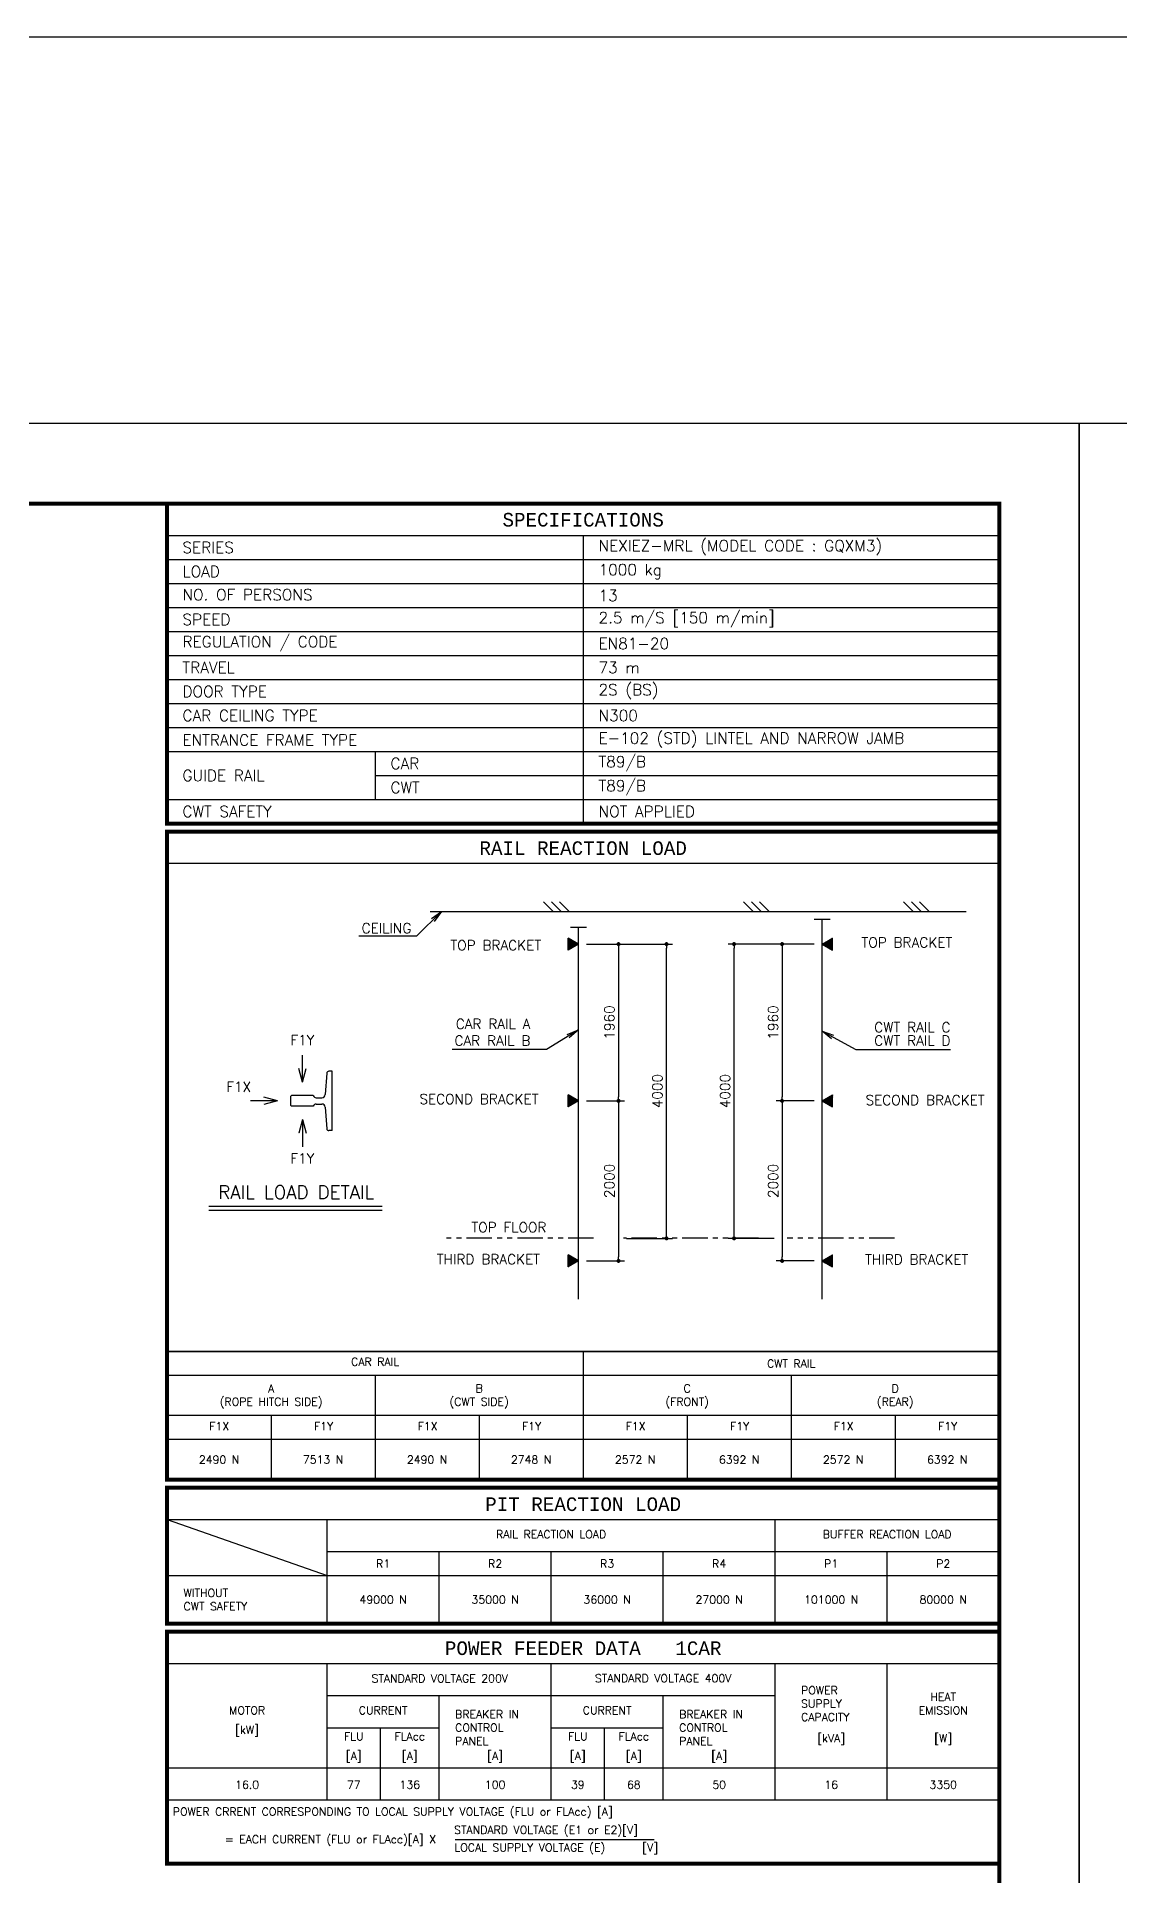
# Model space of a CAD drawing. Header units: millimetres. Extents: x -106996 to 276536, y -21995 to 37993.
# Drawn here: x -48514 to -41750, y 5928 to 17417 of the extents above; entities that cross this region are included whole.
import ezdxf
from ezdxf.enums import TextEntityAlignment as Align

# ---------------------------------------------------------------- set-up
doc = ezdxf.new("R2010")
doc.units = ezdxf.units.MM
doc.header["$LTSCALE"] = 100
doc.linetypes.add('PHANTOM2', pattern=[31.75, 15.875, -3.175, 3.175, -3.175, 3.175, -3.175])
doc.layers.get('0').update_dxf_attribs({"color": 3})
for name, color, linetype in [('DIM', 2, 'Continuous'), ('FRAME', 5, 'Continuous'), ('OTHERS', 4, 'Continuous'), ('SPEC', 7, 'Continuous'), ('W-DASHED-LINE', 111, 'PHANTOM2')]:
    doc.layers.add(name, color=color, linetype=linetype)
doc.styles.get("Standard").update_dxf_attribs({"font": 'romans.shx', "bigfont": 'bigfont.shx'})
doc.styles.add('STYLE1', font='monos.ttf')
doc.dimstyles.new('1-50IN', dxfattribs={"dimscale": 25, "dimtxt": 2.5, "dimasz": 1, "dimexe": 1.5, "dimexo": 2, "dimgap": 1, "dimtad": 3, "dimdsep": 46, "dimtxsty": 'Standard', "dimblk1": 'DOT', "dimblk2": 'DOT', "dimsah": 1, "dimcen": 0.09, "dimclrd": 256, "dimclre": 256, "dimclrt": 256, "dimadec": 0, "dimazin": 0, "dimtfac": 1, "dimtmove": 0, "dimatfit": 3, "dimldrblk": 'DOT', "dimfxl": 0, "dimtolj": 1, "dimtzin": 0, "dimarcsym": 0})
doc.dimstyles.new('1-50IN-ARROW', dxfattribs={"dimscale": 25, "dimtxt": 2.5, "dimasz": 3, "dimexe": 1.5, "dimexo": 2, "dimgap": 1, "dimtad": 3, "dimdsep": 46, "dimtxsty": 'Standard', "dimblk1": 'OPEN', "dimblk2": 'OPEN', "dimsah": 1, "dimcen": 0.09, "dimclrd": 256, "dimclre": 256, "dimclrt": 256, "dimadec": 0, "dimazin": 0, "dimtfac": 1, "dimtmove": 0, "dimatfit": 3, "dimldrblk": 'OPEN', "dimfxl": 0, "dimtolj": 1, "dimtzin": 0, "dimarcsym": 0})
doc.dimstyles.new('BRACKET LOAD', dxfattribs={"dimscale": 25, "dimtxt": 2.5, "dimasz": 1, "dimexe": 1.5, "dimexo": 2, "dimgap": 1, "dimtad": 3, "dimlfac": 2, "dimdsep": 46, "dimtxsty": 'Standard', "dimblk1": 'DOT', "dimblk2": 'DOT', "dimsah": 1, "dimcen": 0.09, "dimclrd": 256, "dimclre": 256, "dimclrt": 256, "dimadec": 0, "dimazin": 0, "dimtfac": 1, "dimtmove": 0, "dimatfit": 3, "dimldrblk": 'DOT', "dimfxl": 0, "dimtolj": 1, "dimtzin": 0, "dimarcsym": 0})

# ---------------------------------------------------------------- blocks, each defined once
blk = doc.blocks.new('_OPEN')
at = {"color": 0, "linetype": 'ByBlock'}
for p, q in [((-1, 0.17), (0, 0)), ((0, 0), (-1, -0.17)), ((0, 0), (-1, 0))]:
    blk.add_line(p, q, dxfattribs=at)
blk = doc.blocks.new('_DOT')
at = {"color": 0, "linetype": 'ByBlock'}
blk.add_line((-0.5, 0), (-1, 0), dxfattribs=at)
at = {"color": 0, "linetype": 'ByBlock', "const_width": 0.5}
blk.add_lwpolyline([(-0.25, 0, 1), (0.25, 0, 1)], format="xyb", close=True, dxfattribs=at)
blk = doc.blocks.new('*D24')
at = {"layer": 'DEFPOINTS', "color": 0, "transparency": 16777216}
for p in [(-45129, 10767), (-45129, 9767), (-44879, 9767)]:
    blk.add_point(p, dxfattribs=at)
at = {"layer": 'DIM', "lineweight": -2, "transparency": 16777216}
for p, q in [((-45079, 10767), (-44842, 10767)), ((-44879, 10742), (-44879, 9792)), ((-45079, 9767), (-44842, 9767))]:
    blk.add_line(p, q, dxfattribs=at)
at = {"layer": 'DIM', "lineweight": -2, "transparency": 16777216, "xscale": 25, "yscale": 25, "zscale": 25}
for p, rotation in [((-44879, 10767), 90), ((-44879, 9767), 270)]:
    blk.add_blockref('_DOT', p, dxfattribs=dict(at, rotation=rotation))
at = {"layer": 'DIM', "transparency": 16777216, "insert": (-44936, 10267), "char_height": 62.5, "attachment_point": 5, "rotation": 90}
blk.add_mtext('\\A1;2000', dxfattribs=at)
blk = doc.blocks.new('*D25')
at = {"layer": 'DEFPOINTS', "color": 0, "transparency": 16777216}
for p in [(-43607, 10767), (-43857, 9767), (-43607, 9767)]:
    blk.add_point(p, dxfattribs=at)
at = {"layer": 'DIM', "lineweight": -2, "transparency": 16777216}
for p, q in [((-43657, 10767), (-43894, 10767)), ((-43857, 10742), (-43857, 9792)), ((-43657, 9767), (-43894, 9767))]:
    blk.add_line(p, q, dxfattribs=at)
at = {"layer": 'DIM', "lineweight": -2, "transparency": 16777216, "xscale": 25, "yscale": 25, "zscale": 25}
for p, rotation in [((-43857, 10767), 90), ((-43857, 9767), 270)]:
    blk.add_blockref('_DOT', p, dxfattribs=dict(at, rotation=rotation))
at = {"layer": 'DIM', "transparency": 16777216, "insert": (-43913, 10267), "char_height": 62.5, "attachment_point": 5, "rotation": 90}
blk.add_mtext('\\A1;2000', dxfattribs=at)
blk = doc.blocks.new('*D26')
at = {"layer": 'DEFPOINTS', "color": 0, "transparency": 16777216}
for p in [(-45129, 11747), (-45129, 10767), (-44879, 10767)]:
    blk.add_point(p, dxfattribs=at)
at = {"layer": 'DIM', "lineweight": -2, "transparency": 16777216}
for p, q in [((-45079, 11747), (-44842, 11747)), ((-44879, 11722), (-44879, 10792)), ((-45079, 10767), (-44842, 10767))]:
    blk.add_line(p, q, dxfattribs=at)
at = {"layer": 'DIM', "lineweight": -2, "transparency": 16777216, "xscale": 25, "yscale": 25, "zscale": 25}
for p, rotation in [((-44879, 11747), 90), ((-44879, 10767), 270)]:
    blk.add_blockref('_DOT', p, dxfattribs=dict(at, rotation=rotation))
at = {"layer": 'DIM', "transparency": 16777216, "insert": (-44936, 11257), "char_height": 62.5, "attachment_point": 5, "rotation": 90}
blk.add_mtext('\\A1;1960', dxfattribs=at)
blk = doc.blocks.new('*D27')
at = {"layer": 'DEFPOINTS', "color": 0, "transparency": 16777216}
for p in [(-43607, 11747), (-43857, 10767), (-43607, 10767)]:
    blk.add_point(p, dxfattribs=at)
at = {"layer": 'DIM', "lineweight": -2, "transparency": 16777216}
for p, q in [((-43657, 11747), (-43894, 11747)), ((-43857, 11722), (-43857, 10792)), ((-43657, 10767), (-43894, 10767))]:
    blk.add_line(p, q, dxfattribs=at)
at = {"layer": 'DIM', "lineweight": -2, "transparency": 16777216, "xscale": 25, "yscale": 25, "zscale": 25}
for p, rotation in [((-43857, 11747), 90), ((-43857, 10767), 270)]:
    blk.add_blockref('_DOT', p, dxfattribs=dict(at, rotation=rotation))
at = {"layer": 'DIM', "transparency": 16777216, "insert": (-43913, 11257), "char_height": 62.5, "attachment_point": 5, "rotation": 90}
blk.add_mtext('\\A1;1960', dxfattribs=at)
blk = doc.blocks.new('*D63')
at = {"layer": 'DEFPOINTS', "color": 0, "transparency": 16777216}
for p in [(-45129, 11747), (-44579, 11747), (-44879, 9908)]:
    blk.add_point(p, dxfattribs=at)
at = {"layer": 'DIM', "lineweight": -2, "transparency": 16777216}
for p, q in [((-45079, 11747), (-44542, 11747)), ((-44579, 9933), (-44579, 11722)), ((-44829, 9908), (-44542, 9908))]:
    blk.add_line(p, q, dxfattribs=at)
at = {"layer": 'DIM', "lineweight": -2, "transparency": 16777216, "xscale": 25, "yscale": 25, "zscale": 25}
for p, rotation in [((-44579, 11747), 90), ((-44579, 9908), 270)]:
    blk.add_blockref('_DOT', p, dxfattribs=dict(at, rotation=rotation))
at = {"layer": 'DIM', "transparency": 16777216, "insert": (-44636, 10828), "char_height": 62.5, "attachment_point": 5, "rotation": 90}
blk.add_mtext('\\A1;4000', dxfattribs=at)
blk = doc.blocks.new('*D64')
at = {"layer": 'DEFPOINTS', "color": 0, "transparency": 16777216}
for p in [(-44157, 11747), (-43607, 11747), (-43857, 9908)]:
    blk.add_point(p, dxfattribs=at)
at = {"layer": 'DIM', "lineweight": -2, "transparency": 16777216}
for p, q in [((-43657, 11747), (-44194, 11747)), ((-44157, 9933), (-44157, 11722)), ((-43907, 9908), (-44194, 9908))]:
    blk.add_line(p, q, dxfattribs=at)
at = {"layer": 'DIM', "lineweight": -2, "transparency": 16777216, "xscale": 25, "yscale": 25, "zscale": 25}
for p, rotation in [((-44157, 11747), 90), ((-44157, 9908), 270)]:
    blk.add_blockref('_DOT', p, dxfattribs=dict(at, rotation=rotation))
at = {"layer": 'DIM', "transparency": 16777216, "insert": (-44213, 10828), "char_height": 62.5, "attachment_point": 5, "rotation": 90}
blk.add_mtext('\\A1;4000', dxfattribs=at)

msp = doc.modelspace()

# ---------------------------------------------------------------- hatches: boundary and pattern name
at = {"layer": 'OTHERS'}
h = msp.add_hatch(dxfattribs=at)
h.set_pattern_fill('ANSI31', color=256, style=0)
h.set_pattern_definition([(135, (-25736.05891, -261.83334), (0.08838834765, 0.08838834765), [])])
h.paths.add_polyline_path([(-45193.9482471, 11783.9685082), (-45129.3395546, 11746.6666622), (-45193.9482471, 11709.3648162)])
h = msp.add_hatch(dxfattribs=at)
h.set_pattern_fill('ANSI31', color=256, style=0)
h.set_pattern_definition([(135, (-25213.43897, -261.83335), (0.08838834765, 0.08838834765), [])])
h.paths.add_polyline_path([(-43542.1109248, 11783.9684939), (-43542.1109248, 11709.3648019), (-43606.7196172, 11746.6666479)])
h = msp.add_hatch(dxfattribs=at)
h.set_pattern_fill('ANSI31', color=256, style=0)
h.set_pattern_definition([(135, (-25736.05891, -1241.83334), (0.08838834765, 0.08838834765), [])])
h.paths.add_polyline_path([(-45193.9482471, 10803.9685082), (-45129.3395546, 10766.6666622), (-45193.9482471, 10729.3648162)])
h = msp.add_hatch(dxfattribs=at)
h.set_pattern_fill('ANSI31', color=256, style=0)
h.set_pattern_definition([(135, (-25213.43897, -1241.83335), (0.08838834765, 0.08838834765), [])])
h.paths.add_polyline_path([(-43542.1109248, 10803.9684972), (-43542.1109248, 10729.3648052), (-43606.7196172, 10766.6666512)])
h = msp.add_hatch(dxfattribs=at)
h.set_pattern_fill('ANSI31', color=256, style=0)
h.set_pattern_definition([(135, (-25736.05891, -2241.83334), (0.08838834765, 0.08838834765), [])])
h.paths.add_polyline_path([(-45193.9482471, 9803.9685085), (-45129.3395546, 9766.6666625), (-45193.9482471, 9729.3648165)])
h = msp.add_hatch(dxfattribs=at)
h.set_pattern_fill('ANSI31', color=256, style=0)
h.set_pattern_definition([(135, (-25213.43897, -2241.83335), (0.08838834765, 0.08838834765), [])])
h.paths.add_polyline_path([(-43542.1109248, 9803.9684976), (-43542.1109248, 9729.3648056), (-43606.7196172, 9766.6666516)])

# ---------------------------------------------------------------- linework, layer by layer
for p, q in [((-47700.0000485, 14500), (-42500.0000485, 14500)), ((-47700.0000485, 14500), (-47700.0000485, 12500)), ((-47700.0000485, 14300), (-42500.0000485, 14300)), ((-45100.0000485, 14300), (-45100.0000485, 12500)), ((-45100.0000485, 14300), (-45100.0000485, 12500)), ((-47700.0000485, 14150), (-42500.0000485, 14150)), ((-47700.0000485, 14000), (-42500.0000485, 14000)), ((-47700.0000485, 13850), (-42500.0000485, 13850)), ((-47700.0000485, 13700), (-42500.0000485, 13700)), ((-47700.0000485, 13550), (-42500.0000485, 13550)), ((-47700.0000485, 13400), (-42500.0000485, 13400)), ((-47700.0000485, 13250), (-42500.0000485, 13250)), ((-47700.0000485, 13100), (-42500.0000485, 13100)), ((-47700.0000485, 12950), (-42500.0000485, 12950)), ((-46400.0000485, 12950), (-46400.0000485, 12650)), ((-46400.0000485, 12800), (-42500.0000485, 12800)), ((-47700.0000485, 12650), (-42500.0000485, 12650)), ((-47700.0000485, 12450), (-42500.0000485, 12450)), ((-42500.0000485, 12450), (-47700.0000485, 12450)), ((-47700.0000485, 12450), (-42500.0000485, 12450)), ((-47699.999973, 12450), (-47699.999973, 9950)), ((-44716.6667152, 12450), (-42500.0000485, 12450)), ((-42500.0001883, 9950), (-42500.0001883, 12450)), ((-42500.0002638, 12250), (-47700.0000485, 12250)), ((-47699.999973, 8400), (-47699.999973, 9950)), ((-42500.0001883, 9950), (-42500.0001883, 8400)), ((-42500.0002638, 9200), (-47700.0000485, 9200)), ((-47700.0000485, 9200), (-42500.0002638, 9200)), ((-42500.0002638, 9200), (-47700.0000485, 9200)), ((-47700.0000485, 9200), (-42500.0002638, 9200)), ((-42500.0001883, 9200), (-47699.999973, 9200)), ((-47699.999973, 9200), (-42500.0001883, 9200)), ((-42500.0001883, 9200), (-47699.999973, 9200)), ((-47699.999973, 9200), (-42500.0001883, 9200)), ((-45099.999973, 9200), (-45099.999973, 8400)), ((-42500.0001883, 9050), (-47699.999973, 9050)), ((-46399.999973, 9050), (-46399.999973, 8400)), ((-43799.999973, 9050), (-43799.999973, 8400)), ((-42500.0001883, 8800), (-47699.999973, 8800)), ((-47049.999973, 8800), (-47049.999973, 8400)), ((-45749.999973, 8800), (-45749.999973, 8400)), ((-44449.999973, 8800), (-44449.999973, 8400)), ((-43149.999973, 8800), (-43149.999973, 8400)), ((-42500.0001883, 8650), (-47699.999973, 8650)), ((-42500.0001883, 8650), (-47699.999973, 8650)), ((-42500.0001883, 8400), (-47700.0000485, 8400)), ((-42500.0001883, 8350), (-47700.0000485, 8350)), ((-47700.0000462, 8150), (-46700.0000462, 7800)), ((-47699.9999707, 8150), (-42500.0000462, 8150)), ((-47699.9999707, 7500), (-47699.9999707, 8150)), ((-46699.9999707, 7500), (-46700.0000462, 8150)), ((-43899.9998942, 7499.9999991), (-43899.9999697, 8149.9999991)), ((-46700.0000462, 7950), (-42500.0001861, 7950)), ((-45999.9998916, 7500), (-45999.9999671, 7950)), ((-45299.9998916, 7499.9999965), (-45299.9999671, 7949.9999965)), ((-44599.9998916, 7499.9999978), (-44599.9999671, 7949.9999978)), ((-43199.9998916, 7500), (-43199.9999671, 7950)), ((-47700.0000462, 7800), (-42500.0000462, 7800)), ((-47699.9999707, 7500), (-42500.0001861, 7500)), ((-42499.9998101, 7450), (-47699.9998386, 7450)), ((-47699.9998386, 6000), (-47699.9998386, 7450)), ((-47700.0001784, 7250), (-42500.0001029, 7250)), ((-46699.9995721, 6400), (-46699.9997406, 7250.0000291)), ((-45299.999493, 6400), (-45299.9995095, 7250.000038)), ((-43899.9994956, 6400), (-43899.9995121, 7250.000136)), ((-43199.9998752, 6400), (-43199.9998916, 7250.000068)), ((-46699.9997699, 7050), (-45299.9995415, 7050)), ((-46000.0000147, 6400), (-46000.0002955, 7050)), ((-45299.9995415, 7050), (-43899.9995441, 7050)), ((-44600.0000124, 6400), (-44600.0002865, 7050)), ((-46699.9996757, 6850), (-46000.0002741, 6850)), ((-46366.6666548, 6400), (-46366.6669216, 6850)), ((-45299.9994601, 6850), (-44600.0002643, 6850)), ((-44966.6666549, 6400), (-44966.666922, 6850)), ((-47699.9999659, 6600), (-42499.9998526, 6600)), ((-47700.000055, 6400), (-42499.9999418, 6400)), ((-47700.0001184, 6000), (-42500.000054, 6000)), ((-47699.9998386, 6000), (-42500.000054, 6000)), ((-42500.000054, 6000), (-47699.9998386, 6000)), ((-47699.9998386, 6000), (-42500.000054, 6000)), ((-45016.6667206, 6000), (-42500.000054, 6000))]:
    msp.add_line(p, q)
at = {"color": 1}
msp.add_lwpolyline([(-96046.149708, 17417.2504019), (276536.0041229, 17417.2504019), (276536.0041229, -21995.3976347), (-96046.149708, -21995.3976347)], close=True, dxfattribs=at)
at = {"const_width": 25}
for points in [[(-47700.0000485, 14500), (-42500.0000485, 14500), (-42500.0000485, 12500), (-47700.0000485, 12500)], [(-47700.0000485, 8400), (-42500.0001883, 8400), (-42500.0001883, 12450), (-47700.0000485, 12450)], [(-47700.0000485, 8350), (-42500.0001883, 8350), (-42500.0001861, 7500), (-47700.0000462, 7500)], [(-47699.9997554, 7450), (-42500.0000462, 7450), (-42500.0001295, 6000), (-47699.9998386, 6000)]]:
    msp.add_lwpolyline(points, close=True, dxfattribs=at)
at = {"layer": 'DEFPOINTS'}
for points in [[(-63000.0000485, 0), (-42000.0000485, 0), (-42000.0000485, 15000), (-63000.0000485, 15000)], [(-42000.0000196, 0.0000131), (-21000.0000196, 0.0000131), (-21000.0000196, 15000.0000131), (-42000.0000196, 15000.0000131)]]:
    msp.add_lwpolyline(points, close=True, dxfattribs=at)
at = {"layer": 'DIM'}
for p, q in [((-46854.522318, 10883.4193719), (-46854.522318, 11053.532523)), ((-46854.522318, 10883.4193719), (-46877.3787011, 10968.7205546)), ((-46854.522318, 10883.4193719), (-46831.665935, 10968.7205546)), ((-47009.5233047, 10766.8776339), (-47179.6364559, 10766.8776339)), ((-47009.5233047, 10766.8776339), (-47094.8244875, 10789.7340169)), ((-47009.5233047, 10766.8776339), (-47094.8244875, 10744.0212508)), ((-46854.647318, 10650.5858959), (-46877.5037011, 10565.2847131)), ((-46854.647318, 10650.5858959), (-46831.790935, 10565.2847131)), ((-46854.647318, 10650.5858959), (-46854.647318, 10480.4727447)), ((-47438.9520867, 10108.3366463), (-46355.6187534, 10108.3366463)), ((-47438.9520867, 10083.3366463), (-46355.6187534, 10083.3366463))]:
    msp.add_line(p, q, dxfattribs=at)
at = {"layer": 'DIM', "const_width": 4.1666667}
for points in [[(-46854.522318, 10883.4193719), (-46854.522318, 11053.532523)], [(-46854.522318, 10883.4193719), (-46877.3787011, 10968.7205546)], [(-46854.522318, 10883.4193719), (-46831.665935, 10968.7205546)], [(-47009.5233047, 10766.8776339), (-47179.6364559, 10766.8776339)], [(-47009.5233047, 10766.8776339), (-47094.8244875, 10789.7340169)], [(-47009.5233047, 10766.8776339), (-47094.8244875, 10744.0212508)], [(-46854.647318, 10650.5858959), (-46877.5037011, 10565.2847131)], [(-46854.647318, 10650.5858959), (-46854.647318, 10480.4727447)], [(-46854.647318, 10650.5858959), (-46831.790935, 10565.2847131)]]:
    msp.add_lwpolyline(points, dxfattribs=at)
at = {"layer": 'FRAME', "const_width": 25}
msp.add_lwpolyline([(-62500.0000485, 500), (-42500.0000485, 500), (-42500.0000485, 14500), (-62500.0000485, 14500)], close=True, dxfattribs=at)
at = {"layer": 'OTHERS'}
for p, q in [((-46056.7196264, 11950), (-42706.7196264, 11950)), ((-45348.2133814, 12011), (-45287.2133814, 11950)), ((-45298.2133814, 12011), (-45237.2133814, 11950)), ((-45248.2133814, 12011), (-45187.2133814, 11950)), ((-44098.2133814, 12011), (-44037.2133814, 11950)), ((-44048.2133814, 12011), (-43987.2133814, 11950)), ((-43998.2133814, 12011), (-43937.2133814, 11950)), ((-43098.2133814, 12011), (-43037.2133814, 11950)), ((-43048.2133814, 12011), (-42987.2133814, 11950)), ((-42998.2133814, 12011), (-42937.2133814, 11950)), ((-45079.3395828, 11850), (-45179.3395828, 11850)), ((-45129.3395828, 9527.1666439), (-45129.3395828, 11849.9999793)), ((-43556.7196264, 11900), (-43656.7196264, 11900)), ((-43606.7196264, 9527.1666439), (-43606.7196264, 11900)), ((-45129.3395546, 11746.6666622), (-45193.9482471, 11783.9685082)), ((-45193.9482471, 11709.3648162), (-45193.9482471, 11783.9685082)), ((-45129.3395546, 11746.6666622), (-45193.9482471, 11709.3648162)), ((-43606.7196172, 11746.6666479), (-43542.1109248, 11783.9684939)), ((-43606.7196172, 11746.6666479), (-43542.1109248, 11709.3648019)), ((-43542.1109248, 11709.3648019), (-43542.1109248, 11783.9684939)), ((-46702.0894918, 10940.8913393), (-46712.6078477, 10806.0077173)), ((-46667.8577519, 10952.4196973), (-46689.6261318, 10952.4196973)), ((-46667.8577519, 10581.5862371), (-46667.8577519, 10952.4196973)), ((-46926.1899714, 10795.919363), (-46922.0232958, 10800.0860385)), ((-46787.0213403, 10800.0860385), (-46922.0232958, 10800.0860385)), ((-45129.3395546, 10766.6666622), (-45193.9482471, 10803.9685082)), ((-45193.9482471, 10729.3648162), (-45193.9482471, 10803.9685082)), ((-43606.7196172, 10766.6666512), (-43542.1109248, 10803.9684972)), ((-43542.1109248, 10729.3648052), (-43542.1109248, 10803.9684972)), ((-46926.1899714, 10737.8359048), (-46926.1899714, 10795.919363)), ((-46926.1899714, 10737.8359048), (-46922.2732958, 10733.9192292)), ((-46787.0213403, 10733.9192292), (-46922.2732958, 10733.9192292)), ((-46767.5079652, 10786.7943429), (-46733.3795588, 10786.7943429)), ((-46767.5079652, 10747.2109248), (-46733.3795588, 10747.2109248)), ((-46712.6078477, 10727.9975504), (-46702.0894918, 10593.1142617)), ((-45129.3395546, 10766.6666622), (-45193.9482471, 10729.3648162)), ((-43606.7196172, 10766.6666512), (-43542.1109248, 10729.3648052)), ((-46667.8577519, 10581.5862371), (-46689.6261318, 10581.5862371)), ((-45129.3395546, 9766.6666625), (-45193.9482471, 9803.9685085)), ((-45193.9482471, 9729.3648165), (-45193.9482471, 9803.9685085)), ((-45129.3395546, 9766.6666625), (-45193.9482471, 9729.3648165)), ((-43606.7196172, 9766.6666516), (-43542.1109248, 9803.9684976)), ((-43606.7196172, 9766.6666516), (-43542.1109248, 9729.3648056)), ((-43542.1109248, 9729.3648056), (-43542.1109248, 9803.9684976))]:
    msp.add_line(p, q, dxfattribs=at)
for centre, radius, start, end in [((-46689.6261318, 10939.9196706), 12.5000268, 90, 175.5407000002), ((-46767.7576534, 10807.400612), 20.6077818, 200.7898927245, 270.6942248546), ((-46733.3795588, 10807.6277208), 20.8333779, 270, 355.5405999993), ((-46767.7576534, 10726.6046558), 20.6077818, 89.3057751454, 159.2101072755), ((-46733.3795588, 10726.3775469), 20.8333779, 4.4593199998, 90), ((-46689.6261318, 10594.0860972), 12.5000268, 184.4592999998, 270)]:
    msp.add_arc(centre, radius, start, end, dxfattribs=at)
at = {"layer": 'SPEC'}
msp.add_line((-45898.7981232, 6151.8295975), (-44657.1607572, 6151.8295975), dxfattribs=at)
at = {"layer": 'W-DASHED-LINE', "ltscale": 0.1}
for p, q in [((-45034.9239871, 9908.3366463), (-45954.5472439, 9908.3366463)), ((-44003.9809537, 9908.3366463), (-44848.0001248, 9908.3366463)), ((-43154.7545001, 9908.3366463), (-43825.6250592, 9908.3366463))]:
    msp.add_line(p, q, dxfattribs=at)

# ---------------------------------------------------------------- texts
at = {"layer": 'DIM'}
for s, p in [('TOP BRACKET', (-45929.8338257, 11708.345252)), ('TOP FLOOR', (-45798.5288266, 9945.8598267))]:
    msp.add_text(s, height=62.5, dxfattribs=at).set_placement(p)
for s, p in [('TOP BRACKET', (-42793.0696537, 11707.2222075)), ('SECOND BRACKET', (-42590.7678186, 10721.9266001)), ('THIRD BRACKET', (-42693.0752837, 9726.4120256))]:
    msp.add_text(s, height=62.5, dxfattribs=at).set_placement(p, align=Align.BOTTOM_RIGHT)
for s, p in [('F1Y', (-46854.522318, 11097.282523)), ('F1X', (-47252.4644937, 10805.8864565)), ('F1Y', (-46854.647318, 10357.556078))]:
    msp.add_text(s, height=62.5, dxfattribs=at).set_placement(p, align=Align.BOTTOM_CENTER)
for s, p in [('SECOND BRACKET', (-46123.2881646, 10728.3744771)), ('THIRD BRACKET', (-46014.8784968, 9726.88891))]:
    msp.add_text(s, height=62.5, dxfattribs=at).set_placement(p, align=Align.BOTTOM_LEFT)
msp.add_text('RAIL LOAD DETAIL', height=83.333333333, rotation=0.0000025046, dxfattribs=at).set_placement((-46893.1187534, 10129.1699796), align=Align.BOTTOM_CENTER)
at = {"layer": 'DIM', "char_height": 62.5}
for s, insert, attachment_point in [('CEILING', (-46484.1594751, 11815.3333333), 7), ('\\A1;CAR RAIL A\\P{\\A0;CAR RAIL B}', (-45430.0310676, 11112.1820944), 9)]:
    msp.add_mtext(s, dxfattribs=dict(at, insert=insert, attachment_point=attachment_point))
at = {"layer": 'DIM', "insert": (-42804.356976, 11112.1820944), "char_height": 62.5, "attachment_point": 9, "line_spacing_factor": 0.8}
msp.add_mtext('CWT RAIL C\\PCWT RAIL D', dxfattribs=at)
at = {"layer": 'SPEC', "style": 'STYLE1'}
for s, p in [('RAIL REACTION LOAD', (-45100.0000775, 12278.648981)), ('PIT REACTION LOAD', (-45100.0000773, 8178.648981)), ('POWER FEEDER DATA   1CAR', (-45099.9998988, 7278.648981))]:
    msp.add_text(s, height=85, rotation=0.0000025046, dxfattribs=at).set_placement(p, align=Align.BOTTOM_CENTER)
at = {"layer": 'SPEC'}
for s, p in [('CAR RAIL', (-46399.999973, 9096.9047619)), ('F1X', (-47374.2012309, 8693.9622642)), ('F1Y', (-46721.999973, 8693.3333333)), ('F1X', (-46071.999973, 8693.3333333)), ('F1Y', (-45421.999973, 8693.3333333)), ('F1X', (-44771.999973, 8693.3333333)), ('F1Y', (-44121.999973, 8693.3333333)), ('F1X', (-43471.999973, 8693.3333333)), ('F1Y', (-42822.0001883, 8693.3333333)), ('STANDARD VOLTAGE 200V', (-45996.0800311, 7117.7733891)), ('STANDARD VOLTAGE 400V', (-44599.9995268, 7118.3333333)), ('MOTOR', (-47199.9997213, 6918.3333333)), ('CURRENT', (-46349.9999856, 6918.3333333)), ('CURRENT', (-44949.9999029, 6918.3333333)), ('[kW]', (-47199.9998208, 6796.9047619)), ('FLU', (-46533.3332544, 6755.8333828)), ('FLAcc', (-46183.3335608, 6755.8333828)), ('FLU', (-45133.3330805, 6755.8333828)), ('FLAcc', (-44783.3333869, 6755.8333828)), ('[kVA]', (-43549.9998834, 6744.2380957)), ('[W]', (-42849.9998834, 6744.2380954)), ('[A]', (-46533.3332296, 6634.4048113)), ('[A]', (-46183.3334743, 6634.4048113)), ('[A]', (-45649.999853, 6634.4047653)), ('[A]', (-45133.3330557, 6634.4048113)), ('[A]', (-44783.3333003, 6634.4048113)), ('[A]', (-44250.0004838, 6634.4053555))]:
    msp.add_text(s, height=50, dxfattribs=at).set_placement(p, align=Align.BOTTOM_CENTER)
for s, p in [('RAIL REACTION LOAD', (-45299.9999684, 8018.3333333)), ('BUFFER REACTION LOAD', (-43200.0000772, 8018.3333333))]:
    msp.add_text(s, height=50, rotation=0.0000025038, dxfattribs=at).set_placement(p, align=Align.BOTTOM_CENTER)
for s, p in [('POWER CRRENT CORRESPONDING TO LOCAL SUPPLY VOLTAGE (FLU or FLAcc) [A]', (-47664.2546719, 6300.3218349)), ('STANDARD VOLTAGE (E1 or E2)[V]', (-45906.173669, 6186.2333872)), ('= EACH CURRENT (FLU or FLAcc)[A] X ', (-47339.309836, 6127.2990101)), ('LOCAL SUPPLY VOLTAGE (E)    [V]', (-45904.4573428, 6075.866785))]:
    msp.add_text(s, height=50, dxfattribs=at).set_placement(p)
at = {"layer": 'SPEC', "insert": (-45100.0000465, 14355.2301476), "char_height": 85, "attachment_point": 8, "rotation": 0.0000025045, "style": 'STYLE1'}
msp.add_mtext('SPECIFICATIONS', dxfattribs=at)
at = {"layer": 'SPEC'}
for s, insert, char_height, attachment_point in [('  SERIES', (-47700.0000485, 14225), 70, 4), ('  NEXIEZ-MRL (MODEL CODE : GQXM{\\Fromans,bigfont|c162;3})', (-45100.0000485, 14225), 70, 4), ('  LOAD', (-47700.0000485, 14075), 70, 4), ('  10{\\Fromans,bigfont|c162;0}0 kg', (-45100.0000485, 14075), 70, 4), ('  NO. OF PERSONS', (-47700.0000485, 13930.2933333), 70, 4), ('  1{\\Fromans,bigfont|c162;3}', (-45100.0000485, 13925), 70, 4), ('  SPEED', (-47700.0000485, 13775), 70, 4), ('  2.5 m/S [150 m/min]', (-45100.0000485, 13775), 70, 4), ('  REGULATION / CODE', (-47700.0000485, 13625), 70, 4), ('  EN81-{\\Fromans,bigfont|c162;20}', (-45100.0000485, 13625), 70, 4), ('  TRAVEL', (-47700.0000485, 13475), 70, 4), ('  73 m', (-45100.0000485, 13475), 70, 4), ('  DOOR TYPE', (-47700.0000485, 13325), 70, 4), ('  2S (BS)', (-45100.0000485, 13325), 70, 4), ('  CAR CEILING TYPE', (-47700.0000485, 13175), 70, 4), ('  N300', (-45100.0000485, 13175), 70, 4), ('  ENTRANCE FRAME TYPE', (-47700.0000485, 13022.3333333), 70, 4), ('  E-102 (STD) LINTEL AND NARROW JAMB', (-45100.0000485, 13022.3333333), 70, 4), ('  CAR', (-46400.0000485, 12875), 70, 4), ('  T89/B', (-45100.0000485, 12875), 70, 4), ('  GUIDE RAIL', (-47700.0000485, 12800), 70, 4), ('  CWT', (-46400.0000485, 12725), 70, 4), ('  T89/B', (-45100.0000485, 12725), 70, 4), ('  CWT SAFETY', (-47700.0000485, 12575), 70, 4), ('  NOT APPLIED', (-45100.0000485, 12575), 70, 4), ('CWT RAIL', (-43800.0000508, 9124.9999873), 50, 5), ('2490 N', (-47375.0000485, 8525), 50, 5), ('7513 N', (-46725.0000485, 8525), 50, 5), ('2490 N', (-46075.0000485, 8525), 50, 5), ('2748 N', (-45425.0000485, 8525), 50, 5), ('2572 N', (-44775.0000485, 8525), 50, 5), ('6392 N', (-44125.0000485, 8525), 50, 5), ('2572 N', (-43475.0000485, 8525), 50, 5), ('6392 N', (-42825.0000485, 8525), 50, 5), ('   WITHOUT\\P   CWT SAFETY', (-47700.0002485, 7583.3333), 50, 7), ('49000 N', (-46350.0000485, 7650), 50, 5), ('35000 N', (-45650.0000485, 7650), 50, 5), ('36000 N', (-44950.0000485, 7650), 50, 5), ('27000 N', (-44250.0000485, 7650), 50, 5), ('101000 N', (-43550.0000485, 7650), 50, 5), ('80000 N', (-42850.0000485, 7650), 50, 5), ('POWER\\PSUPPLY\\PCAPACITY', (-43738.0952502, 6891.6666667), 50, 7), ('HEAT\\PEMISSION', (-42849.9999662, 6933.3333333), 50, 8), ('BREAKER IN \\PCONTROL\\PPANEL', (-45900.0002091, 6741.6666667), 50, 7), ('BREAKER IN \\PCONTROL\\PPANEL', (-44500.0008399, 6741.6672569), 50, 7), ('16.0', (-47200.0000485, 6468.3333), 50, 8), ('77', (-46533.3330485, 6468.3333), 50, 8), ('136', (-46183.3332485, 6468.3333), 50, 8), ('100', (-45650.0000485, 6468.3333), 50, 8), ('39', (-45133.3330485, 6468.3333), 50, 8), ('68', (-44783.3332485, 6468.3333), 50, 8), ('50', (-44250.0000485, 6468.3333), 50, 8), ('16', (-43550.0000485, 6468.3333), 50, 8), ('3350', (-42850.0000485, 6468.3333), 50, 8)]:
    msp.add_mtext(s, dxfattribs=dict(at, insert=insert, char_height=char_height, attachment_point=attachment_point))
at = {"layer": 'SPEC', "char_height": 50, "attachment_point": 8, "rotation": 0.0000025044}
for s, insert in [('A\\P(ROPE HITCH SIDE)', (-47049.9999695, 8845.2380952)), ('B\\P(CWT SIDE)', (-45749.9999695, 8845.2380952)), ('C\\P(FRONT)', (-44450.0000233, 8845.2380952)), ('D\\P(REAR)', (-43150.0000772, 8845.2380952)), ('R1', (-46349.9999651, 7850)), ('R2', (-45649.9999651, 7850)), ('R3', (-44949.9999651, 7850)), ('R4', (-44249.9999651, 7850)), ('P1', (-43549.9999652, 7850)), ('P2', (-42849.9999651, 7850))]:
    msp.add_mtext(s, dxfattribs=dict(at, insert=insert))

# ---------------------------------------------------------------- dimensions: what is measured, and where the dimension line sits
at = {"layer": 'DIM'}
for base, p1, p2, picture, middle in [((-44579.3396485, 11746.667), (-44879.3396485, 9908.3366), (-45129.3396485, 11746.667), '*D63', (-44579.3396485, 10827.5018)), ((-44156.7195485, 11746.6667), (-43856.7195485, 9908.336), (-43606.7196485, 11746.6667), '*D64', (-44156.7195485, 10827.50135))]:
    dim = msp.add_linear_dim(base=base, p1=p1, p2=p2, angle=90, text='4000', dimstyle='1-50IN', override={"dimpost": '\\X'}, dxfattribs=at)
    dim.commit()
    dim.dimension.update_dxf_attribs({"geometry": picture, "text_midpoint": middle, "dimtype": 160})
for base, p1, p2, override, picture, middle in [((-44879.2625236, 10766.6666459), (-45129.2624844, 11746.6666775), (-45129.3395828, 10766.6666459), {"dimscale": 25, "dimlfac": 2, "dimpost": '\\X'}, '*D26', (-44935.5125236, 11256.6666617)), ((-43856.7196264, 10766.6666459), (-43606.7196264, 11746.6666426), (-43606.7196264, 10766.6666459), {"dimlfac": 2, "dimpost": '\\X'}, '*D27', (-43912.9696264, 11256.6666443)), ((-44879.339622, 9766.6666472), (-45129.3395828, 10766.6666784), (-45129.4166811, 9766.6666472), {"dimlfac": 2, "dimpost": '\\X'}, '*D24', (-44935.589622, 10266.6666628)), ((-43856.7196264, 9766.6666569), (-43606.7196264, 10766.6666459), (-43606.7196264, 9766.6666569), {"dimlfac": 2, "dimpost": '\\X'}, '*D25', (-43912.9696264, 10266.6666514))]:
    dim = msp.add_linear_dim(base=base, p1=p1, p2=p2, angle=90, dimstyle='BRACKET LOAD', override=override, dxfattribs=at)
    dim.commit()
    dim.dimension.update_dxf_attribs({"geometry": picture, "text_midpoint": middle})

# ---------------------------------------------------------------- leaders
msp.add_leader([(-45985.6670815, 11950), (-46141.6670815, 11797), (-46502.6670815, 11797)], dimstyle='1-50IN-ARROW', dxfattribs=at)
at = {"layer": 'DIM', "annotation_type": 0, "has_hookline": 1}
for points, hookline_direction, text_width in [([(-45129.3396138, 11210.4999776), (-45330.0310676, 11087.1820944), (-45405.0310676, 11087.1820944)], 1, 488.6904762), ([(-43606.7196264, 11202.8333103), (-43396.0236427, 11087.1820944), (-43321.0236427, 11087.1820944)], 0, 491.6666667)]:
    msp.add_leader(points, dimstyle='1-50IN-ARROW', dxfattribs=dict(at, hookline_direction=hookline_direction, text_width=text_width))

doc.saveas('drawing.dxf')
